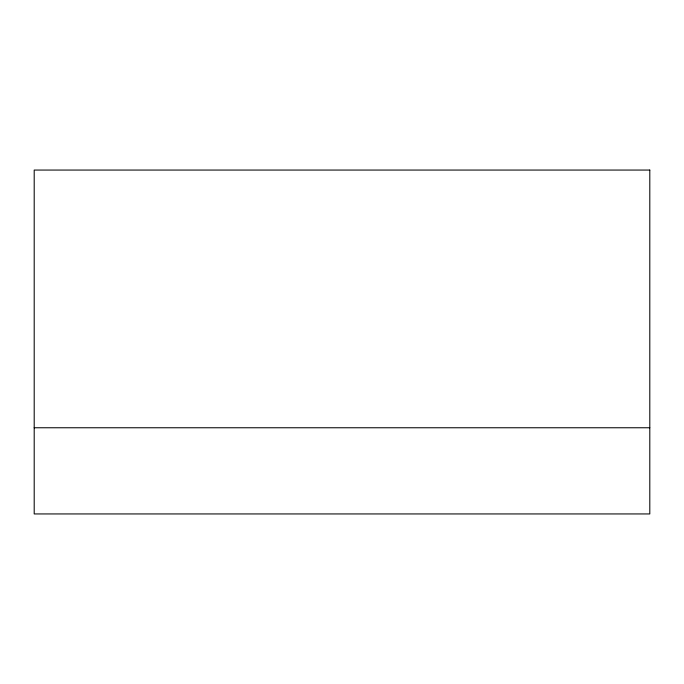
<?xml version="1.0" encoding="UTF-8"?>
<svg xmlns="http://www.w3.org/2000/svg" width="684" height="684" viewBox="0 0 684 684"><rect width="100%" height="100%" fill="white"/><g stroke="black" fill="none" stroke-linecap="round" stroke-linejoin="round"><path stroke-width="1.03" d="M34.2 427.757L649.8 427.757M649.8 170.06L34.2 170.06L34.2 513.941L649.8 513.941L649.8 170.06"/></g></svg>
